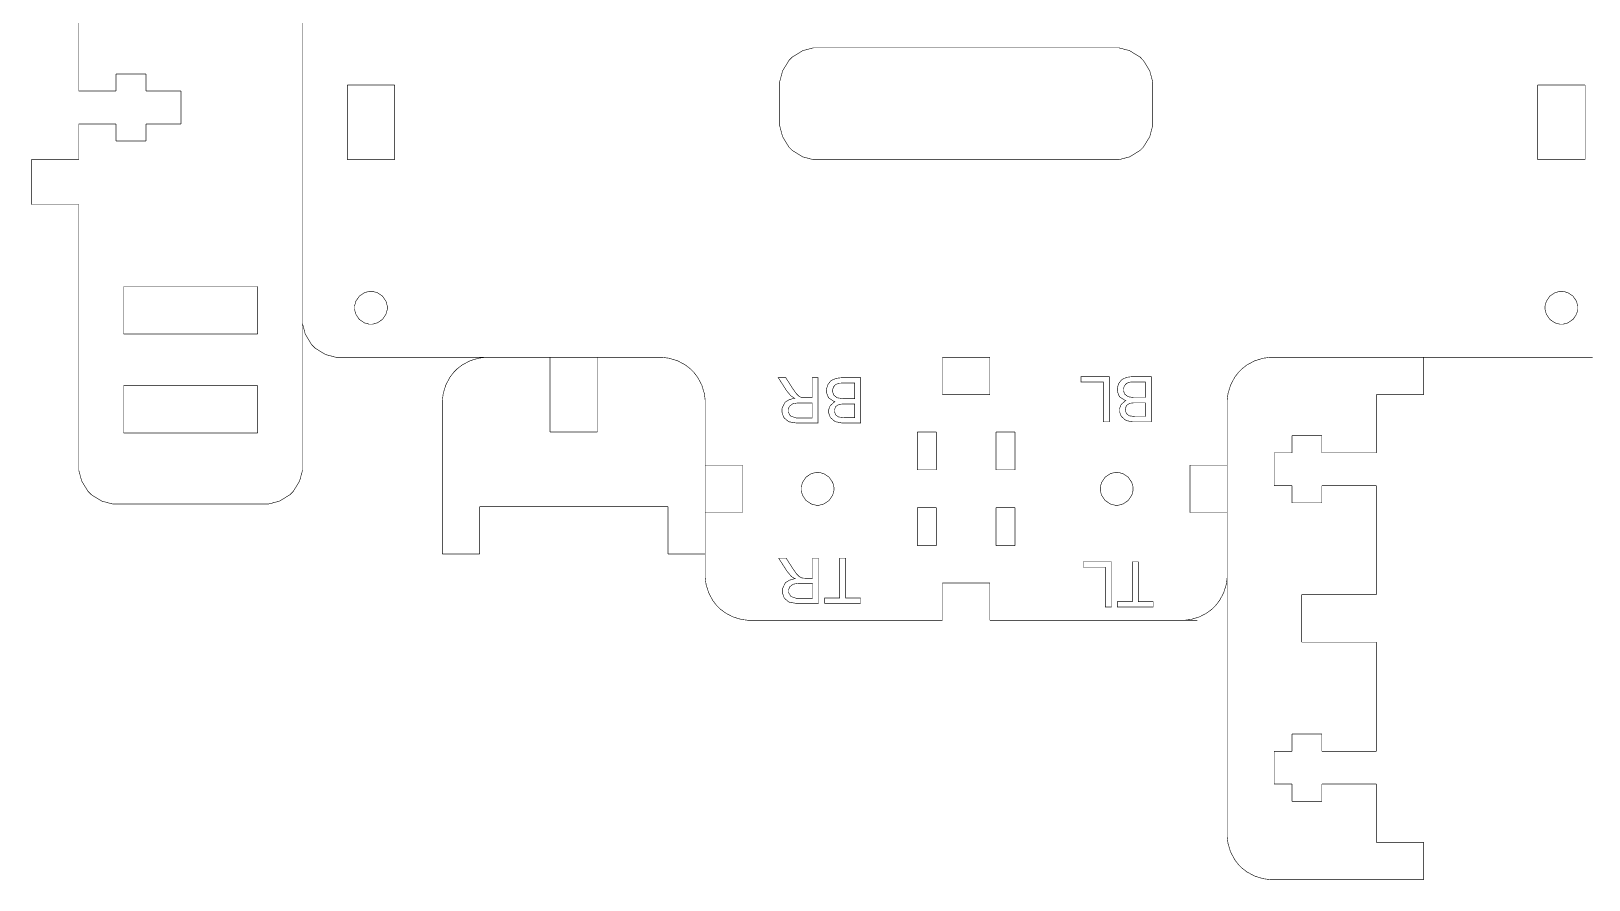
# Model space of a CAD drawing. Extents: x 8 to 23.9, y 9.7 to 18.3.
# Drawn here: x 7.96 to 16.18, y 9.71 to 14.19 of the extents above; entities that cross this region are included whole.
import ezdxf

# ---------------------------------------------------------------- set-up
doc = ezdxf.new("R2010")
doc.units = 0
doc.layers.get('0').update_dxf_attribs({"linetype": 'CONTINUOUS'})

msp = doc.modelspace()

# ---------------------------------------------------------------- linework, layer by layer
at = {"color": 0, "const_width": 0.003}
for points in [[(9.38926, 11.8909), (9.38926, 17.4933)], [(8.20817, 14.4953), (8.20817, 13.8732)], [(12.1058, 14.1015), (12.0869, 14.1015), (12.0304, 14.0865), (11.9758, 14.0532), (11.9666, 14.0439), (11.9574, 14.0347), (11.9239, 13.9801), (11.909, 13.9236), (11.909, 13.9047)], [(12.1058, 14.1015), (13.6806, 14.1015)], [(13.8774, 13.9047), (13.8774, 13.9236), (13.8624, 13.9801), (13.8289, 14.0347), (13.8197, 14.0439), (13.8105, 14.0532), (13.7559, 14.0865), (13.6994, 14.1015), (13.6806, 14.1015)], [(8.405, 13.8732), (8.405, 13.9638)], [(8.405, 13.9638), (8.5625, 13.9638)], [(8.5625, 13.8732), (8.5625, 13.9638)], [(9.62549, 13.9047), (9.62549, 13.511)], [(9.87549, 13.9047), (9.62549, 13.9047)], [(9.87549, 13.9047), (9.87549, 13.511)], [(11.9089, 13.7078), (11.9089, 13.9047)], [(13.8774, 13.9047), (13.8774, 13.7078)], [(15.911, 13.511), (15.911, 13.9047)], [(16.161, 13.9047), (15.911, 13.9047)], [(16.161, 13.511), (16.161, 13.9047)], [(8.20817, 13.8732), (8.405, 13.8732)], [(8.5625, 13.8732), (8.7475, 13.8732)], [(8.7475, 13.7), (8.7475, 13.8732)], [(8.20817, 13.7), (8.20817, 13.511)], [(8.20817, 13.7), (8.405, 13.7)], [(8.405, 13.6094), (8.405, 13.7)], [(8.5625, 13.6094), (8.5625, 13.7)], [(8.5625, 13.7), (8.7475, 13.7)], [(11.9089, 13.7078), (11.9089, 13.689), (11.9239, 13.6325), (11.9573, 13.5779), (11.9666, 13.5687), (11.9758, 13.5595), (12.0304, 13.526), (12.0869, 13.511), (12.1057, 13.511)], [(13.6806, 13.511), (13.6994, 13.511), (13.7559, 13.526), (13.8105, 13.5595), (13.8198, 13.5687), (13.829, 13.5779), (13.8624, 13.6325), (13.8774, 13.689), (13.8774, 13.7078)], [(8.405, 13.6094), (8.5625, 13.6094)], [(7.95817, 13.2748), (7.95817, 13.511)], [(8.20817, 13.511), (7.95817, 13.511)], [(9.62549, 13.511), (9.87549, 13.511)], [(13.6806, 13.511), (12.1058, 13.511)], [(15.911, 13.511), (16.161, 13.511)], [(8.20817, 13.2748), (7.95817, 13.2748)], [(8.20817, 13.2748), (8.20817, 11.8909)], [(8.44439, 12.8417), (8.44439, 12.5917)], [(9.15306, 12.8417), (8.44439, 12.8417)], [(9.15306, 12.5917), (9.15306, 12.8417)], [(9.38926, 12.6646), (9.38926, 12.6457), (9.40424, 12.5893), (9.43767, 12.5346), (9.44689, 12.5254), (9.45611, 12.5162), (9.51074, 12.4828), (9.56722, 12.4677), (9.5861, 12.4677)], [(9.15306, 12.5917), (8.44439, 12.5917)], [(9.5861, 12.4677), (11.279, 12.4677)], [(10.3641, 12.4677), (10.3525, 12.4677), (10.3178, 12.4632), (10.2737, 12.4498), (10.233, 12.4281), (10.2052, 12.4067), (10.1971, 12.3985), (10.1889, 12.3904), (10.1675, 12.3626), (10.1458, 12.3219), (10.1324, 12.2778), (10.1279, 12.2431), (10.1279, 12.2315)], [(10.6965, 12.074), (10.6965, 12.4677)], [(10.9465, 12.074), (10.9465, 12.4677)], [(11.5152, 12.2315), (11.5152, 12.2431), (11.5106, 12.2778), (11.4972, 12.3219), (11.4755, 12.3626), (11.4542, 12.3904), (11.446, 12.3985), (11.4378, 12.4067), (11.41, 12.4281), (11.3694, 12.4498), (11.3253, 12.4632), (11.2905, 12.4677), (11.279, 12.4677)], [(12.7682, 12.2709), (12.7682, 12.4677)], [(13.0182, 12.4677), (12.7682, 12.4677)], [(13.0182, 12.2709), (13.0182, 12.4677)], [(14.5074, 12.4677), (14.4958, 12.4677), (14.4611, 12.4632), (14.4169, 12.4498), (14.3762, 12.4281), (14.3485, 12.4067), (14.3404, 12.3985), (14.3322, 12.3903), (14.3108, 12.3626), (14.2892, 12.3219), (14.2757, 12.2778), (14.2711, 12.2431), (14.2711, 12.2315)], [(14.5074, 12.4677), (16.2003, 12.4677)], [(15.3085, 12.4677), (15.3085, 12.2709)], [(8.44439, 12.0681), (8.44439, 12.3181)], [(8.44439, 12.3181), (9.15306, 12.3181)], [(9.15306, 12.0681), (9.15306, 12.3181)], [(13.0182, 12.2709), (12.7682, 12.2709)], [(15.0585, 12.2709), (15.3085, 12.2709)], [(15.0585, 11.9638), (15.0585, 12.2709)], [(10.1278, 12.2315), (10.1278, 11.4303)], [(11.5152, 12.2315), (11.5152, 11.3165)], [(14.2711, 9.94803), (14.2711, 12.2315)], [(8.44439, 12.0681), (9.15306, 12.0681)], [(10.9465, 12.074), (10.6965, 12.074)], [(12.6355, 12.074), (12.6355, 11.874)], [(12.7355, 12.074), (12.6355, 12.074)], [(12.7355, 11.874), (12.7355, 12.074)], [(13.0509, 12.074), (13.0509, 11.874)], [(13.1509, 12.074), (13.0509, 12.074)], [(13.1509, 11.874), (13.1509, 12.074)], [(14.7711, 12.0543), (14.6137, 12.0543)], [(14.6137, 12.0543), (14.6137, 11.9638)], [(14.7711, 12.0543), (14.7711, 11.9638)], [(14.6137, 11.9638), (14.5192, 11.9638)], [(14.5192, 11.9638), (14.5192, 11.7906)], [(15.0585, 11.9638), (14.7711, 11.9638)], [(8.20817, 11.8909), (8.20817, 11.8721), (8.22314, 11.8156), (8.25657, 11.761), (8.26579, 11.7517), (8.27501, 11.7425), (8.32964, 11.709), (8.38613, 11.6941), (8.405, 11.6941)], [(9.19239, 11.6941), (9.21121, 11.6941), (9.26768, 11.7091), (9.32232, 11.7425), (9.3316, 11.7517), (9.34082, 11.761), (9.37424, 11.8157), (9.38926, 11.8721), (9.38926, 11.8909)], [(11.7121, 11.899), (11.5153, 11.899)], [(11.7121, 11.899), (11.7121, 11.649)], [(12.6355, 11.874), (12.7355, 11.874)], [(13.0509, 11.874), (13.1509, 11.874)], [(14.0743, 11.649), (14.0743, 11.899)], [(14.2711, 11.899), (14.0743, 11.899)], [(14.6137, 11.7906), (14.5192, 11.7906)], [(14.6137, 11.7906), (14.6137, 11.7)], [(15.0585, 11.7906), (14.7711, 11.7906)], [(14.7711, 11.7906), (14.7711, 11.7)], [(15.0585, 11.2148), (15.0585, 11.7906)], [(8.405, 11.6941), (9.19239, 11.6941)], [(10.3247, 11.6803), (10.3247, 11.4303)], [(10.3247, 11.6803), (11.3184, 11.6803)], [(11.3184, 11.6803), (11.3184, 11.4303)], [(14.7711, 11.7), (14.6136, 11.7)], [(11.7121, 11.649), (11.5153, 11.649)], [(12.6355, 11.674), (12.6355, 11.474)], [(12.7355, 11.674), (12.6355, 11.674)], [(12.7355, 11.474), (12.7355, 11.674)], [(13.0509, 11.674), (13.0509, 11.474)], [(13.1509, 11.674), (13.0509, 11.674)], [(13.1509, 11.474), (13.1509, 11.674)], [(14.2711, 11.649), (14.0743, 11.649)], [(10.3247, 11.4303), (10.1279, 11.4303)], [(11.5152, 11.4303), (11.3184, 11.4303)], [(12.6355, 11.474), (12.7355, 11.474)], [(13.0509, 11.474), (13.1509, 11.474)], [(11.5152, 11.3165), (11.5152, 11.305), (11.5198, 11.2702), (11.5332, 11.2261), (11.5548, 11.1855), (11.5762, 11.1577), (11.5844, 11.1495), (11.5925, 11.1413), (11.6203, 11.12), (11.661, 11.0983), (11.7051, 11.0849), (11.7398, 11.0803), (11.7514, 11.0803)], [(12.7682, 11.0803), (12.7682, 11.2772)], [(12.7682, 11.2772), (13.0182, 11.2772)], [(13.0182, 11.0803), (13.0182, 11.2772)], [(14.0349, 11.0803), (14.0464, 11.0803), (14.0811, 11.0849), (14.1253, 11.0983), (14.166, 11.12), (14.1938, 11.1413), (14.2019, 11.1495), (14.2101, 11.1577), (14.2314, 11.1855), (14.2531, 11.2261), (14.2665, 11.2702), (14.2711, 11.305), (14.2711, 11.3165)], [(14.6649, 11.2148), (15.0585, 11.2148)], [(14.6649, 10.9648), (14.6649, 11.2148)], [(11.7515, 11.0803), (12.7682, 11.0803)], [(13.0182, 11.0803), (14.1138, 11.0803)], [(15.0585, 10.9648), (14.6649, 10.9648)], [(15.0585, 10.389), (15.0585, 10.9648)], [(14.7711, 10.4795), (14.6136, 10.4795)], [(14.6137, 10.4795), (14.6137, 10.3889)], [(14.7711, 10.4795), (14.7711, 10.3889)], [(14.6137, 10.389), (14.5192, 10.389)], [(14.5192, 10.389), (14.5192, 10.2158)], [(15.0585, 10.389), (14.7711, 10.389)], [(14.6137, 10.2158), (14.5192, 10.2158)], [(14.6137, 10.2158), (14.6137, 10.1253)], [(15.0585, 10.2158), (14.7711, 10.2158)], [(14.7711, 10.2158), (14.7711, 10.1253)], [(15.0585, 9.90869), (15.0585, 10.2158)], [(14.7711, 10.1252), (14.6136, 10.1252)], [(14.2711, 9.94803), (14.2711, 9.93647), (14.2757, 9.90175), (14.289, 9.85764), (14.3108, 9.81694), (14.3321, 9.78917), (14.3403, 9.78097), (14.3485, 9.77285), (14.3762, 9.75151), (14.4169, 9.72982), (14.461, 9.71642), (14.4957, 9.71181), (14.5074, 9.71181)], [(15.0585, 9.90869), (15.3085, 9.90869)], [(15.3085, 9.90869), (15.3085, 9.71186)], [(15.3085, 9.71181), (14.5074, 9.71181)]]:
    msp.add_lwpolyline(points, dxfattribs=at)
for points in [[(9.83708, 12.7295), (9.83708, 12.738), (9.83024, 12.7633), (9.81168, 12.7908), (9.78418, 12.8093), (9.7589, 12.8161), (9.75049, 12.8161), (9.74203, 12.8161), (9.71674, 12.8093), (9.68918, 12.7908), (9.67062, 12.7633), (9.66385, 12.738), (9.66385, 12.7295), (9.66385, 12.7211), (9.67062, 12.6959), (9.68918, 12.6683), (9.71674, 12.6497), (9.74203, 12.6429), (9.75049, 12.6429), (9.7589, 12.6429), (9.78418, 12.6497), (9.81168, 12.6683), (9.83024, 12.6959), (9.83708, 12.7211), (9.83708, 12.7295)], [(16.1225, 12.7295), (16.1225, 12.738), (16.1157, 12.7633), (16.0971, 12.7908), (16.0696, 12.8093), (16.0443, 12.8161), (16.0358, 12.8161), (16.0274, 12.8161), (16.0021, 12.8093), (15.9746, 12.7908), (15.9561, 12.7633), (15.9493, 12.738), (15.9493, 12.7295), (15.9493, 12.7211), (15.9561, 12.6959), (15.9746, 12.6683), (16.0021, 12.6497), (16.0274, 12.6429), (16.0358, 12.6429), (16.0443, 12.6429), (16.0696, 12.6497), (16.0971, 12.6683), (16.1157, 12.6959), (16.1225, 12.7211), (16.1225, 12.7295)], [(12.1952, 11.774), (12.1952, 11.7824), (12.1884, 11.8077), (12.1698, 11.8353), (12.1423, 11.8538), (12.117, 11.8606), (12.1086, 11.8606), (12.1001, 11.8606), (12.0748, 11.8538), (12.0473, 11.8353), (12.0288, 11.8077), (12.022, 11.7824), (12.022, 11.774), (12.022, 11.7656), (12.0288, 11.7403), (12.0473, 11.7128), (12.0748, 11.6942), (12.1001, 11.6874), (12.1086, 11.6874), (12.117, 11.6874), (12.1423, 11.6942), (12.1698, 11.7128), (12.1884, 11.7403), (12.1952, 11.7656), (12.1952, 11.774)], [(13.7744, 11.774), (13.7744, 11.7824), (13.7676, 11.8077), (13.749, 11.8353), (13.7215, 11.8538), (13.6962, 11.8606), (13.6878, 11.8606), (13.6793, 11.8606), (13.654, 11.8538), (13.6265, 11.8353), (13.608, 11.8077), (13.6012, 11.7824), (13.6012, 11.774), (13.6012, 11.7656), (13.608, 11.7403), (13.6265, 11.7128), (13.654, 11.6942), (13.6793, 11.6874), (13.6878, 11.6874), (13.6962, 11.6874), (13.7215, 11.6942), (13.749, 11.7128), (13.7676, 11.7403), (13.7744, 11.7656), (13.7744, 11.774)]]:
    msp.add_lwpolyline(points, close=True, dxfattribs=at)
at = {"color": 250, "const_width": 0.003}
for points in [[(12.1114, 12.3605), (12.1114, 12.1218), (12.0056, 12.1218), (11.9935, 12.1218), (11.9599, 12.1273), (11.9571, 12.1283), (11.9544, 12.1294), (11.9322, 12.1483), (11.9306, 12.1509), (11.9289, 12.1537), (11.9207, 12.1787), (11.9207, 12.187), (11.9207, 12.1976), (11.9344, 12.2268), (11.9372, 12.2297), (11.9399, 12.2326), (11.9581, 12.244), (11.9822, 12.2511), (11.988, 12.2519), (11.9858, 12.2529), (11.9699, 12.2628), (11.9689, 12.2638), (11.9665, 12.2659), (11.9447, 12.2924), (11.9427, 12.2955), (11.9012, 12.3605), (11.9409, 12.3605), (11.9724, 12.3108), (11.9747, 12.3072), (11.9938, 12.2798), (11.9953, 12.2779), (11.9967, 12.276), (12.0101, 12.2628), (12.0113, 12.262), (12.0124, 12.2612), (12.0244, 12.256), (12.0257, 12.2556), (12.0265, 12.2555), (12.0391, 12.2545), (12.0432, 12.2545), (12.0799, 12.2545), (12.0799, 12.3605), (12.1114, 12.3605)], [(12.3356, 12.3605), (12.3356, 12.1218), (12.246, 12.1218), (12.2351, 12.1218), (12.2049, 12.1279), (12.2022, 12.1291), (12.1994, 12.1303), (12.1778, 12.1489), (12.1763, 12.1514), (12.1747, 12.1539), (12.1669, 12.1757), (12.1669, 12.1829), (12.1669, 12.1901), (12.1738, 12.2095), (12.1752, 12.2117), (12.1766, 12.214), (12.1975, 12.2322), (12.2003, 12.2335), (12.1967, 12.2346), (12.1689, 12.2526), (12.167, 12.2551), (12.1651, 12.2577), (12.1554, 12.2829), (12.1554, 12.2913), (12.1554, 12.2991), (12.1613, 12.3201), (12.1625, 12.3225), (12.1636, 12.3249), (12.1783, 12.3434), (12.18, 12.3447), (12.1818, 12.346), (12.2034, 12.3558), (12.2061, 12.3564), (12.2087, 12.3572), (12.2356, 12.3605), (12.2446, 12.3605), (12.3356, 12.3605)], [(13.649, 12.3663), (13.649, 12.1277), (13.6173, 12.1277), (13.6173, 12.3382), (13.4998, 12.3382), (13.4998, 12.3663), (13.649, 12.3663)], [(13.8713, 12.3663), (13.8713, 12.1277), (13.7817, 12.1277), (13.7708, 12.1277), (13.7406, 12.1337), (13.7379, 12.1349), (13.7351, 12.1362), (13.7135, 12.1548), (13.712, 12.1573), (13.7104, 12.1598), (13.7026, 12.1815), (13.7026, 12.1888), (13.7026, 12.196), (13.7096, 12.2153), (13.711, 12.2176), (13.7123, 12.2198), (13.7332, 12.238), (13.736, 12.2394), (13.7324, 12.2405), (13.7046, 12.2585), (13.7028, 12.261), (13.7008, 12.2636), (13.6911, 12.2888), (13.6911, 12.2972), (13.6911, 12.305), (13.697, 12.3259), (13.6982, 12.3283), (13.6993, 12.3307), (13.714, 12.3492), (13.7157, 12.3505), (13.7174, 12.3518), (13.7392, 12.3617), (13.7418, 12.3623), (13.7444, 12.363), (13.7713, 12.3663), (13.7803, 12.3663), (13.8713, 12.3663)], [(13.8397, 12.3382), (13.7803, 12.3382), (13.7749, 12.3382), (13.7598, 12.3372), (13.7588, 12.337), (13.7569, 12.3367), (13.7418, 12.3313), (13.7406, 12.3305), (13.7393, 12.3298), (13.7293, 12.3187), (13.7285, 12.3173), (13.7277, 12.3158), (13.7238, 12.3018), (13.7238, 12.2972), (13.7238, 12.2913), (13.7295, 12.2756), (13.7306, 12.2739), (13.7318, 12.2723), (13.7476, 12.2608), (13.7496, 12.2601), (13.7516, 12.2594), (13.7763, 12.2561), (13.7845, 12.2561), (13.8397, 12.2561), (13.8397, 12.3382)], [(12.304, 12.3323), (12.2446, 12.3323), (12.2392, 12.3323), (12.2241, 12.3314), (12.2231, 12.3312), (12.2212, 12.3308), (12.2061, 12.3254), (12.2049, 12.3246), (12.2036, 12.3239), (12.1936, 12.3129), (12.1928, 12.3114), (12.192, 12.3099), (12.1881, 12.296), (12.1881, 12.2913), (12.1881, 12.2855), (12.1938, 12.2698), (12.1949, 12.2681), (12.1961, 12.2664), (12.2119, 12.2549), (12.2139, 12.2542), (12.2159, 12.2536), (12.2406, 12.2503), (12.2488, 12.2503), (12.304, 12.2503), (12.304, 12.3323)], [(12.0799, 12.2272), (12.012, 12.2272), (12.0035, 12.2272), (11.9801, 12.2234), (11.9781, 12.2227), (11.9761, 12.2219), (11.9606, 12.21), (11.9596, 12.2083), (11.9585, 12.2067), (11.9533, 12.1919), (11.9533, 12.187), (11.9533, 12.18), (11.9635, 12.161), (11.9656, 12.1591), (11.9676, 12.1573), (11.9952, 12.1482), (12.0044, 12.1482), (12.0799, 12.1482), (12.0799, 12.2272)], [(12.304, 12.2221), (12.2524, 12.2221), (12.2448, 12.2221), (12.2238, 12.2198), (12.2223, 12.2193), (12.2203, 12.2188), (12.2051, 12.2089), (12.2042, 12.2075), (12.2031, 12.2061), (12.198, 12.1915), (12.198, 12.1866), (12.198, 12.1814), (12.2028, 12.1673), (12.2037, 12.1658), (12.2046, 12.1642), (12.2182, 12.1539), (12.22, 12.1534), (12.2217, 12.1528), (12.2477, 12.15), (12.2563, 12.15), (12.304, 12.15), (12.304, 12.2221)], [(13.8397, 12.228), (13.7881, 12.228), (13.7805, 12.228), (13.7595, 12.2257), (13.758, 12.2252), (13.756, 12.2246), (13.7408, 12.2147), (13.7399, 12.2133), (13.7388, 12.212), (13.7337, 12.1974), (13.7337, 12.1925), (13.7337, 12.1873), (13.7384, 12.1731), (13.7394, 12.1716), (13.7403, 12.1701), (13.7539, 12.1598), (13.7557, 12.1592), (13.7574, 12.1586), (13.7834, 12.1559), (13.792, 12.1559), (13.8397, 12.1559), (13.8397, 12.228)], [(12.1134, 11.4081), (12.1134, 11.1695), (12.0077, 11.1695), (11.9955, 11.1695), (11.9619, 11.1749), (11.9592, 11.1759), (11.9564, 11.177), (11.9342, 11.1959), (11.9326, 11.1986), (11.9309, 11.2013), (11.9227, 11.2263), (11.9227, 11.2346), (11.9227, 11.2453), (11.9364, 11.2745), (11.9391, 11.2774), (11.9418, 11.2803), (11.96, 11.2917), (11.9842, 11.2988), (11.9899, 11.2995), (11.9878, 11.3006), (11.9719, 11.3104), (11.9709, 11.3114), (11.9685, 11.3135), (11.9467, 11.34), (11.9446, 11.3432), (11.9032, 11.4081), (11.9429, 11.4081), (11.9744, 11.3585), (11.9767, 11.3549), (11.9957, 11.3275), (11.9972, 11.3256), (11.9987, 11.3237), (12.012, 11.3104), (12.0132, 11.3097), (12.0144, 11.3089), (12.0264, 11.3036), (12.0276, 11.3033), (12.0285, 11.3031), (12.041, 11.3021), (12.0453, 11.3021), (12.0819, 11.3021), (12.0819, 11.4081), (12.1134, 11.4081)], [(12.2568, 11.4081), (12.2568, 11.1976), (12.3354, 11.1976), (12.3354, 11.1695), (12.1463, 11.1695), (12.1463, 11.1976), (12.2253, 11.1976), (12.2253, 11.4081), (12.2568, 11.4081)], [(13.6602, 11.3888), (13.6602, 11.1502), (13.6285, 11.1502), (13.6285, 11.3606), (13.511, 11.3606), (13.511, 11.3888), (13.6602, 11.3888)], [(13.8017, 11.3888), (13.8017, 11.1783), (13.8803, 11.1783), (13.8803, 11.1502), (13.6912, 11.1502), (13.6912, 11.1783), (13.7701, 11.1783), (13.7701, 11.3888), (13.8017, 11.3888)], [(12.0819, 11.2748), (12.0139, 11.2748), (12.0055, 11.2748), (11.9822, 11.2711), (11.9801, 11.2703), (11.9781, 11.2696), (11.9626, 11.2577), (11.9616, 11.256), (11.9605, 11.2543), (11.9552, 11.2395), (11.9552, 11.2346), (11.9552, 11.2277), (11.9654, 11.2086), (11.9675, 11.2068), (11.9695, 11.205), (11.9971, 11.1959), (12.0063, 11.1959), (12.0819, 11.1959), (12.0819, 11.2748)]]:
    msp.add_lwpolyline(points, close=True, dxfattribs=at)

doc.saveas('drawing.dxf')
